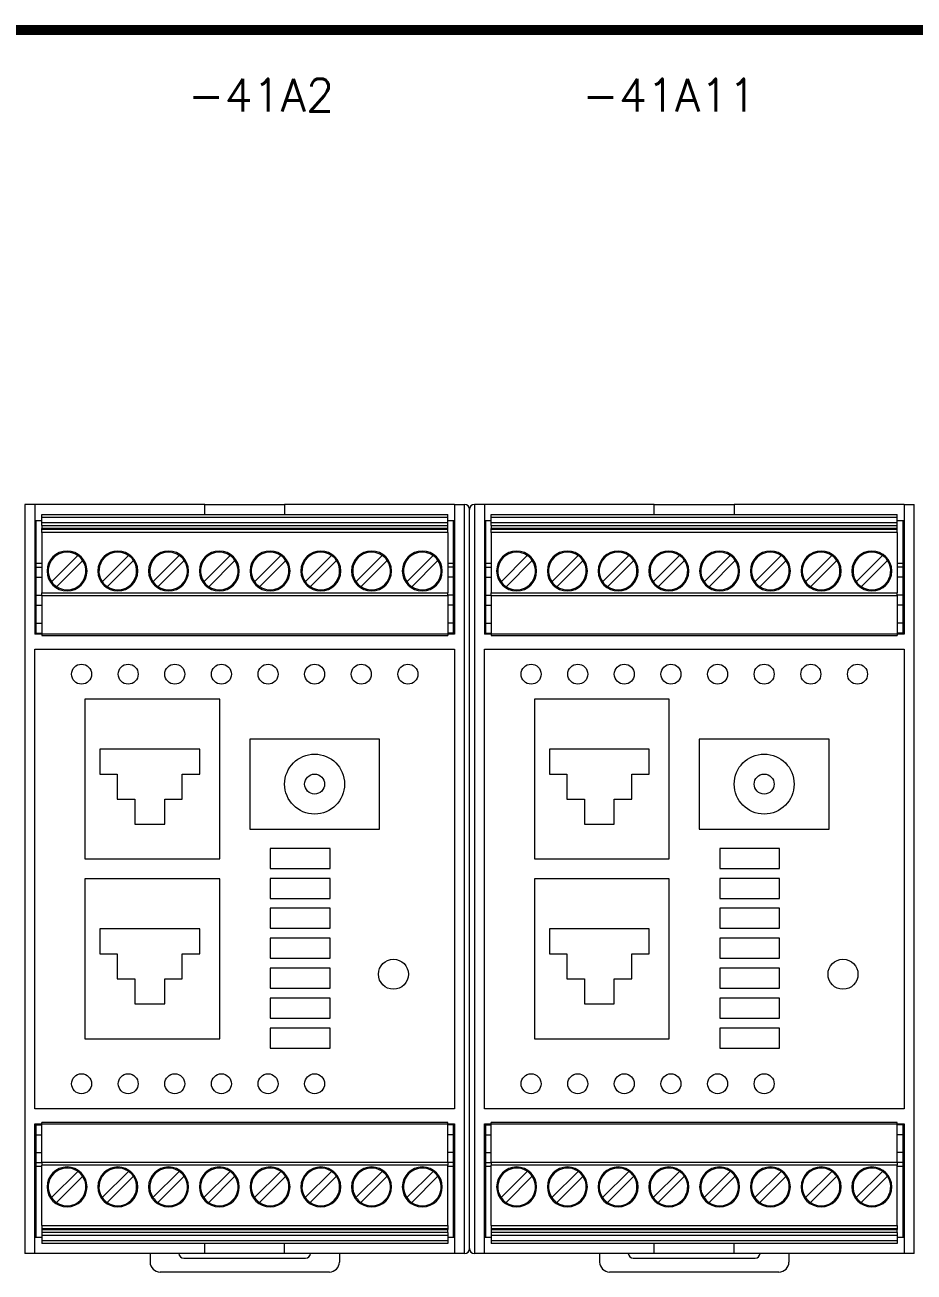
# Model space of a CAD drawing. Extents: x -2993 to 3661, y -4147 to -1441.
# Drawn here: x -2172.1 to -2083.1, y -2703.5 to -2578.7 of the extents above; entities that cross this region are included whole.
import ezdxf
from ezdxf.enums import TextEntityAlignment as Align

# ---------------------------------------------------------------- set-up
doc = ezdxf.new("R2010")
doc.units = 0
doc.header["$LTSCALE"] = 0.1
doc.header["$MEASUREMENT"] = 0
doc.layers.get('0').update_dxf_attribs({"linetype": 'CONTINUOUS'})
doc.layers.add('DIM', color=5, linetype='CONTINUOUS')
doc.styles.get("Standard").update_dxf_attribs({"font": 'simplex.shx'})

msp = doc.modelspace()

# ---------------------------------------------------------------- linework, layer by layer
at = {"color": 7, "linetype": 'Continuous', "lineweight": 13}
for p, q in [((-2171.14, -2626.67), (-2172.14, -2626.67)), ((-2172.14, -2626.67), (-2172.14, -2701.67)), ((-2171.14, -2626.67), (-2171.14, -2639.67)), ((-2154.14, -2626.67), (-2171.14, -2626.67)), ((-2154.14, -2627.67), (-2154.14, -2626.67)), ((-2154.14, -2626.67), (-2146.14, -2626.67)), ((-2129.14, -2626.67), (-2146.14, -2626.67)), ((-2146.14, -2626.67), (-2146.14, -2627.67)), ((-2129.14, -2626.67), (-2129.14, -2639.67)), ((-2129.14, -2626.67), (-2128.14, -2626.67)), ((-2128.14, -2701.67), (-2128.14, -2626.67)), ((-2126.14, -2626.67), (-2127.14, -2626.67)), ((-2127.14, -2626.67), (-2127.14, -2701.67)), ((-2126.14, -2626.67), (-2126.14, -2639.67)), ((-2109.14, -2626.67), (-2126.14, -2626.67)), ((-2109.14, -2627.67), (-2109.14, -2626.67)), ((-2109.14, -2626.67), (-2101.14, -2626.67)), ((-2084.14, -2626.67), (-2101.14, -2626.67)), ((-2101.14, -2626.67), (-2101.14, -2627.67)), ((-2084.14, -2626.67), (-2084.14, -2639.67)), ((-2084.14, -2626.67), (-2083.14, -2626.67)), ((-2083.14, -2701.67), (-2083.14, -2626.67)), ((-2170.46, -2627.67), (-2129.82, -2627.67)), ((-2170.46, -2627.97), (-2170.46, -2627.67)), ((-2129.82, -2627.97), (-2170.46, -2627.97)), ((-2170.46, -2628.47), (-2170.46, -2627.97)), ((-2129.82, -2627.97), (-2129.82, -2627.67)), ((-2129.82, -2628.47), (-2129.82, -2627.97)), ((-2127.64, -2632.32), (-2127.64, -2627.17)), ((-2127.64, -2701.17), (-2127.64, -2627.17)), ((-2127.64, -2701.17), (-2127.64, -2627.17)), ((-2127.64, -2701.17), (-2127.64, -2627.17)), ((-2125.46, -2627.67), (-2084.82, -2627.67)), ((-2125.46, -2627.97), (-2125.46, -2627.67)), ((-2084.82, -2627.97), (-2125.46, -2627.97)), ((-2125.46, -2628.47), (-2125.46, -2627.97)), ((-2084.82, -2627.97), (-2084.82, -2627.67)), ((-2084.82, -2628.47), (-2084.82, -2627.97)), ((-2171.14, -2628.27), (-2170.46, -2628.27)), ((-2171.04, -2628.27), (-2171.04, -2639.37)), ((-2170.46, -2628.47), (-2129.82, -2628.47)), ((-2170.46, -2628.77), (-2170.46, -2628.47)), ((-2170.46, -2628.77), (-2129.82, -2628.77)), ((-2170.46, -2628.77), (-2170.46, -2629.08)), ((-2129.82, -2629.08), (-2170.46, -2629.08)), ((-2170.46, -2629.19), (-2170.46, -2629.08)), ((-2129.82, -2629.19), (-2170.46, -2629.19)), ((-2170.46, -2629.49), (-2170.46, -2629.19)), ((-2129.82, -2628.27), (-2129.14, -2628.27)), ((-2129.82, -2628.77), (-2129.82, -2628.47)), ((-2129.82, -2629.08), (-2129.82, -2628.77)), ((-2129.82, -2629.19), (-2129.82, -2629.08)), ((-2129.82, -2629.49), (-2129.82, -2629.19)), ((-2129.24, -2639.37), (-2129.24, -2628.27)), ((-2126.14, -2628.27), (-2125.46, -2628.27)), ((-2126.04, -2628.27), (-2126.04, -2639.37)), ((-2125.46, -2628.47), (-2084.82, -2628.47)), ((-2125.46, -2628.77), (-2125.46, -2628.47)), ((-2125.46, -2628.77), (-2084.82, -2628.77)), ((-2125.46, -2628.77), (-2125.46, -2629.08)), ((-2084.82, -2629.08), (-2125.46, -2629.08)), ((-2125.46, -2629.19), (-2125.46, -2629.08)), ((-2084.82, -2629.19), (-2125.46, -2629.19)), ((-2125.46, -2629.49), (-2125.46, -2629.19)), ((-2084.82, -2628.27), (-2084.14, -2628.27)), ((-2084.82, -2628.77), (-2084.82, -2628.47)), ((-2084.82, -2629.08), (-2084.82, -2628.77)), ((-2084.82, -2629.19), (-2084.82, -2629.08)), ((-2084.82, -2629.49), (-2084.82, -2629.19)), ((-2084.24, -2639.37), (-2084.24, -2628.27)), ((-2129.82, -2629.49), (-2170.46, -2629.49)), ((-2170.46, -2629.49), (-2170.46, -2635.51)), ((-2129.82, -2629.49), (-2129.82, -2635.51)), ((-2084.82, -2629.49), (-2125.46, -2629.49)), ((-2125.46, -2629.49), (-2125.46, -2635.51)), ((-2084.82, -2629.49), (-2084.82, -2635.51)), ((-2169.48, -2634.41), (-2166.85, -2631.78)), ((-2164.4, -2634.41), (-2161.77, -2631.78)), ((-2159.32, -2634.41), (-2156.69, -2631.78)), ((-2154.24, -2634.41), (-2151.61, -2631.78)), ((-2149.16, -2634.41), (-2146.53, -2631.78)), ((-2144.08, -2634.41), (-2141.45, -2631.78)), ((-2139, -2634.41), (-2136.37, -2631.78)), ((-2133.92, -2634.41), (-2131.29, -2631.78)), ((-2124.48, -2634.41), (-2121.85, -2631.78)), ((-2119.4, -2634.41), (-2116.77, -2631.78)), ((-2114.32, -2634.41), (-2111.69, -2631.78)), ((-2109.24, -2634.41), (-2106.61, -2631.78)), ((-2104.16, -2634.41), (-2101.53, -2631.78)), ((-2099.08, -2634.41), (-2096.45, -2631.78)), ((-2094, -2634.41), (-2091.37, -2631.78)), ((-2088.92, -2634.41), (-2086.29, -2631.78)), ((-2171.04, -2632.57), (-2170.46, -2632.57)), ((-2171.04, -2632.97), (-2170.46, -2632.97)), ((-2166.35, -2632.28), (-2168.98, -2634.91)), ((-2161.27, -2632.28), (-2163.9, -2634.91)), ((-2156.19, -2632.28), (-2158.82, -2634.91)), ((-2151.11, -2632.28), (-2153.74, -2634.91)), ((-2146.03, -2632.28), (-2148.66, -2634.91)), ((-2140.95, -2632.28), (-2143.58, -2634.91)), ((-2135.87, -2632.28), (-2138.5, -2634.91)), ((-2130.79, -2632.28), (-2133.42, -2634.91)), ((-2129.82, -2632.57), (-2129.24, -2632.57)), ((-2129.24, -2632.97), (-2129.82, -2632.97)), ((-2126.04, -2632.57), (-2125.46, -2632.57)), ((-2126.04, -2632.97), (-2125.46, -2632.97)), ((-2121.35, -2632.28), (-2123.98, -2634.91)), ((-2116.27, -2632.28), (-2118.9, -2634.91)), ((-2111.19, -2632.28), (-2113.82, -2634.91)), ((-2106.11, -2632.28), (-2108.74, -2634.91)), ((-2101.03, -2632.28), (-2103.66, -2634.91)), ((-2095.95, -2632.28), (-2098.58, -2634.91)), ((-2090.87, -2632.28), (-2093.5, -2634.91)), ((-2085.79, -2632.28), (-2088.42, -2634.91)), ((-2084.82, -2632.57), (-2084.24, -2632.57)), ((-2084.24, -2632.97), (-2084.82, -2632.97)), ((-2171.04, -2633.97), (-2170.46, -2633.97)), ((-2129.24, -2633.97), (-2129.82, -2633.97)), ((-2126.04, -2633.97), (-2125.46, -2633.97)), ((-2084.24, -2633.97), (-2084.82, -2633.97)), ((-2170.46, -2635.51), (-2129.82, -2635.51)), ((-2170.46, -2635.81), (-2170.46, -2635.51)), ((-2129.82, -2635.81), (-2129.82, -2635.51)), ((-2125.46, -2635.51), (-2084.82, -2635.51)), ((-2125.46, -2635.81), (-2125.46, -2635.51)), ((-2084.82, -2635.81), (-2084.82, -2635.51)), ((-2171.04, -2635.77), (-2170.46, -2635.77)), ((-2171.04, -2636.77), (-2170.46, -2636.77)), ((-2129.82, -2635.81), (-2170.46, -2635.81)), ((-2170.46, -2635.81), (-2170.46, -2639.79)), ((-2129.24, -2635.77), (-2129.82, -2635.77)), ((-2129.82, -2635.81), (-2129.82, -2639.79)), ((-2129.24, -2636.77), (-2129.82, -2636.77)), ((-2126.04, -2635.77), (-2125.46, -2635.77)), ((-2126.04, -2636.77), (-2125.46, -2636.77)), ((-2084.82, -2635.81), (-2125.46, -2635.81)), ((-2125.46, -2635.81), (-2125.46, -2639.79)), ((-2084.24, -2635.77), (-2084.82, -2635.77)), ((-2084.82, -2635.81), (-2084.82, -2639.79)), ((-2084.24, -2636.77), (-2084.82, -2636.77)), ((-2171.04, -2638.57), (-2170.46, -2638.57)), ((-2129.24, -2638.57), (-2129.82, -2638.57)), ((-2126.04, -2638.57), (-2125.46, -2638.57)), ((-2084.24, -2638.57), (-2084.82, -2638.57)), ((-2171.14, -2639.37), (-2171.04, -2639.37)), ((-2129.14, -2639.67), (-2171.14, -2639.67)), ((-2171.04, -2639.37), (-2171.04, -2639.67)), ((-2171.04, -2639.57), (-2170.46, -2639.57)), ((-2170.46, -2639.79), (-2129.82, -2639.79)), ((-2129.24, -2639.57), (-2129.82, -2639.57)), ((-2129.24, -2639.37), (-2129.14, -2639.37)), ((-2129.24, -2639.67), (-2129.24, -2639.37)), ((-2126.14, -2639.37), (-2126.04, -2639.37)), ((-2084.14, -2639.67), (-2126.14, -2639.67)), ((-2126.04, -2639.37), (-2126.04, -2639.67)), ((-2126.04, -2639.57), (-2125.46, -2639.57)), ((-2125.46, -2639.79), (-2084.82, -2639.79)), ((-2084.24, -2639.57), (-2084.82, -2639.57)), ((-2084.24, -2639.37), (-2084.14, -2639.37)), ((-2084.24, -2639.67), (-2084.24, -2639.37)), ((-2171.14, -2641.17), (-2129.14, -2641.17)), ((-2171.14, -2687.17), (-2171.14, -2641.17)), ((-2129.14, -2641.17), (-2129.14, -2687.17)), ((-2126.14, -2641.17), (-2084.14, -2641.17)), ((-2126.14, -2687.17), (-2126.14, -2641.17)), ((-2084.14, -2641.17), (-2084.14, -2687.17)), ((-2166.14, -2646.17), (-2166.14, -2662.17)), ((-2166.14, -2646.17), (-2166.14, -2662.17)), ((-2152.64, -2646.17), (-2166.14, -2646.17)), ((-2152.64, -2646.17), (-2166.14, -2646.17)), ((-2152.64, -2662.17), (-2152.64, -2646.17)), ((-2152.64, -2662.17), (-2152.64, -2646.17)), ((-2121.14, -2646.17), (-2121.14, -2662.17)), ((-2121.14, -2646.17), (-2121.14, -2662.17)), ((-2107.64, -2646.17), (-2121.14, -2646.17)), ((-2107.64, -2646.17), (-2121.14, -2646.17)), ((-2107.64, -2662.17), (-2107.64, -2646.17)), ((-2107.64, -2662.17), (-2107.64, -2646.17)), ((-2136.64, -2650.17), (-2149.64, -2650.17)), ((-2149.64, -2650.17), (-2149.64, -2659.17)), ((-2136.64, -2659.17), (-2136.64, -2650.17)), ((-2091.64, -2650.17), (-2104.64, -2650.17)), ((-2104.64, -2650.17), (-2104.64, -2659.17)), ((-2091.64, -2659.17), (-2091.64, -2650.17)), ((-2164.64, -2651.17), (-2164.64, -2653.67)), ((-2154.64, -2651.17), (-2164.64, -2651.17)), ((-2154.64, -2653.67), (-2154.64, -2651.17)), ((-2119.64, -2651.17), (-2119.64, -2653.67)), ((-2109.64, -2651.17), (-2119.64, -2651.17)), ((-2109.64, -2653.67), (-2109.64, -2651.17)), ((-2164.64, -2653.67), (-2162.89, -2653.67)), ((-2162.89, -2653.67), (-2162.89, -2656.17)), ((-2156.39, -2656.17), (-2156.39, -2653.67)), ((-2156.39, -2653.67), (-2154.64, -2653.67)), ((-2119.64, -2653.67), (-2117.89, -2653.67)), ((-2117.89, -2653.67), (-2117.89, -2656.17)), ((-2111.39, -2656.17), (-2111.39, -2653.67)), ((-2111.39, -2653.67), (-2109.64, -2653.67)), ((-2162.89, -2656.17), (-2161.14, -2656.17)), ((-2161.14, -2656.17), (-2161.14, -2658.67)), ((-2158.14, -2658.67), (-2158.14, -2656.17)), ((-2158.14, -2656.17), (-2156.39, -2656.17)), ((-2117.89, -2656.17), (-2116.14, -2656.17)), ((-2116.14, -2656.17), (-2116.14, -2658.67)), ((-2113.14, -2658.67), (-2113.14, -2656.17)), ((-2113.14, -2656.17), (-2111.39, -2656.17)), ((-2161.14, -2658.67), (-2158.14, -2658.67)), ((-2149.64, -2659.17), (-2136.64, -2659.17)), ((-2116.14, -2658.67), (-2113.14, -2658.67)), ((-2104.64, -2659.17), (-2091.64, -2659.17)), ((-2141.59, -2661.11), (-2147.59, -2661.11)), ((-2147.59, -2661.11), (-2147.59, -2663.11)), ((-2141.59, -2663.11), (-2141.59, -2661.11)), ((-2096.59, -2661.11), (-2102.59, -2661.11)), ((-2102.59, -2661.11), (-2102.59, -2663.11)), ((-2096.59, -2663.11), (-2096.59, -2661.11)), ((-2166.14, -2662.17), (-2152.64, -2662.17)), ((-2166.14, -2662.17), (-2152.64, -2662.17)), ((-2121.14, -2662.17), (-2107.64, -2662.17)), ((-2121.14, -2662.17), (-2107.64, -2662.17)), ((-2152.64, -2664.17), (-2166.14, -2664.17)), ((-2152.64, -2664.17), (-2166.14, -2664.17)), ((-2166.14, -2664.17), (-2166.14, -2680.17)), ((-2166.14, -2664.17), (-2166.14, -2680.17)), ((-2152.64, -2680.17), (-2152.64, -2664.17)), ((-2152.64, -2680.17), (-2152.64, -2664.17)), ((-2147.59, -2663.11), (-2141.59, -2663.11)), ((-2141.59, -2664.11), (-2147.59, -2664.11)), ((-2147.59, -2664.11), (-2147.59, -2666.11)), ((-2141.59, -2666.11), (-2141.59, -2664.11)), ((-2107.64, -2664.17), (-2121.14, -2664.17)), ((-2107.64, -2664.17), (-2121.14, -2664.17)), ((-2121.14, -2664.17), (-2121.14, -2680.17)), ((-2121.14, -2664.17), (-2121.14, -2680.17)), ((-2107.64, -2680.17), (-2107.64, -2664.17)), ((-2107.64, -2680.17), (-2107.64, -2664.17)), ((-2102.59, -2663.11), (-2096.59, -2663.11)), ((-2096.59, -2664.11), (-2102.59, -2664.11)), ((-2102.59, -2664.11), (-2102.59, -2666.11)), ((-2096.59, -2666.11), (-2096.59, -2664.11)), ((-2147.59, -2666.11), (-2141.59, -2666.11)), ((-2102.59, -2666.11), (-2096.59, -2666.11)), ((-2141.59, -2667.11), (-2147.59, -2667.11)), ((-2147.59, -2667.11), (-2147.59, -2669.11)), ((-2141.59, -2669.11), (-2141.59, -2667.11)), ((-2096.59, -2667.11), (-2102.59, -2667.11)), ((-2102.59, -2667.11), (-2102.59, -2669.11)), ((-2096.59, -2669.11), (-2096.59, -2667.11)), ((-2154.64, -2669.17), (-2164.64, -2669.17)), ((-2164.64, -2669.17), (-2164.64, -2671.67)), ((-2154.64, -2671.67), (-2154.64, -2669.17)), ((-2147.59, -2669.11), (-2141.59, -2669.11)), ((-2109.64, -2669.17), (-2119.64, -2669.17)), ((-2119.64, -2669.17), (-2119.64, -2671.67)), ((-2109.64, -2671.67), (-2109.64, -2669.17)), ((-2102.59, -2669.11), (-2096.59, -2669.11)), ((-2141.59, -2670.11), (-2147.59, -2670.11)), ((-2147.59, -2670.11), (-2147.59, -2672.11)), ((-2141.59, -2672.11), (-2141.59, -2670.11)), ((-2096.59, -2670.11), (-2102.59, -2670.11)), ((-2102.59, -2670.11), (-2102.59, -2672.11)), ((-2096.59, -2672.11), (-2096.59, -2670.11)), ((-2164.64, -2671.67), (-2162.89, -2671.67)), ((-2162.89, -2671.67), (-2162.89, -2674.17)), ((-2156.39, -2674.17), (-2156.39, -2671.67)), ((-2156.39, -2671.67), (-2154.64, -2671.67)), ((-2119.64, -2671.67), (-2117.89, -2671.67)), ((-2117.89, -2671.67), (-2117.89, -2674.17)), ((-2111.39, -2674.17), (-2111.39, -2671.67)), ((-2111.39, -2671.67), (-2109.64, -2671.67)), ((-2147.59, -2672.11), (-2141.59, -2672.11)), ((-2102.59, -2672.11), (-2096.59, -2672.11)), ((-2162.89, -2674.17), (-2161.14, -2674.17)), ((-2161.14, -2674.17), (-2161.14, -2676.67)), ((-2158.14, -2676.67), (-2158.14, -2674.17)), ((-2158.14, -2674.17), (-2156.39, -2674.17)), ((-2141.59, -2673.11), (-2147.59, -2673.11)), ((-2147.59, -2673.11), (-2147.59, -2675.11)), ((-2141.59, -2675.11), (-2141.59, -2673.11)), ((-2117.89, -2674.17), (-2116.14, -2674.17)), ((-2116.14, -2674.17), (-2116.14, -2676.67)), ((-2113.14, -2676.67), (-2113.14, -2674.17)), ((-2113.14, -2674.17), (-2111.39, -2674.17)), ((-2096.59, -2673.11), (-2102.59, -2673.11)), ((-2102.59, -2673.11), (-2102.59, -2675.11)), ((-2096.59, -2675.11), (-2096.59, -2673.11)), ((-2147.59, -2675.11), (-2141.59, -2675.11)), ((-2127.64, -2701.17), (-2127.64, -2674.67)), ((-2127.64, -2701.17), (-2127.64, -2674.67)), ((-2102.59, -2675.11), (-2096.59, -2675.11)), ((-2161.14, -2676.67), (-2158.14, -2676.67)), ((-2141.59, -2676.11), (-2147.59, -2676.11)), ((-2147.59, -2676.11), (-2147.59, -2678.11)), ((-2141.59, -2678.11), (-2141.59, -2676.11)), ((-2116.14, -2676.67), (-2113.14, -2676.67)), ((-2096.59, -2676.11), (-2102.59, -2676.11)), ((-2102.59, -2676.11), (-2102.59, -2678.11)), ((-2096.59, -2678.11), (-2096.59, -2676.11)), ((-2147.59, -2678.11), (-2141.59, -2678.11)), ((-2141.59, -2679.11), (-2147.59, -2679.11)), ((-2147.59, -2679.11), (-2147.59, -2681.11)), ((-2141.59, -2681.11), (-2141.59, -2679.11)), ((-2102.59, -2678.11), (-2096.59, -2678.11)), ((-2096.59, -2679.11), (-2102.59, -2679.11)), ((-2102.59, -2679.11), (-2102.59, -2681.11)), ((-2096.59, -2681.11), (-2096.59, -2679.11)), ((-2166.14, -2680.17), (-2152.64, -2680.17)), ((-2166.14, -2680.17), (-2152.64, -2680.17)), ((-2121.14, -2680.17), (-2107.64, -2680.17)), ((-2121.14, -2680.17), (-2107.64, -2680.17)), ((-2147.59, -2681.11), (-2141.59, -2681.11)), ((-2102.59, -2681.11), (-2096.59, -2681.11)), ((-2129.14, -2687.17), (-2171.14, -2687.17)), ((-2084.14, -2687.17), (-2126.14, -2687.17)), ((-2171.14, -2688.67), (-2129.14, -2688.67)), ((-2171.14, -2701.67), (-2171.14, -2688.67)), ((-2171.04, -2688.97), (-2171.14, -2688.97)), ((-2171.04, -2688.67), (-2171.04, -2688.97)), ((-2171.04, -2688.77), (-2170.46, -2688.77)), ((-2171.04, -2688.97), (-2171.04, -2700.07)), ((-2129.82, -2688.55), (-2170.46, -2688.55)), ((-2170.46, -2692.53), (-2170.46, -2688.55)), ((-2129.82, -2692.53), (-2129.82, -2688.55)), ((-2129.24, -2688.77), (-2129.82, -2688.77)), ((-2129.24, -2688.97), (-2129.24, -2688.67)), ((-2129.14, -2688.97), (-2129.24, -2688.97)), ((-2129.24, -2700.07), (-2129.24, -2688.97)), ((-2129.14, -2688.67), (-2129.14, -2701.67)), ((-2126.14, -2688.67), (-2084.14, -2688.67)), ((-2126.14, -2701.67), (-2126.14, -2688.67)), ((-2126.04, -2688.97), (-2126.14, -2688.97)), ((-2126.04, -2688.67), (-2126.04, -2688.97)), ((-2126.04, -2688.77), (-2125.46, -2688.77)), ((-2126.04, -2688.97), (-2126.04, -2700.07)), ((-2084.82, -2688.55), (-2125.46, -2688.55)), ((-2125.46, -2692.53), (-2125.46, -2688.55)), ((-2084.82, -2692.53), (-2084.82, -2688.55)), ((-2084.24, -2688.77), (-2084.82, -2688.77)), ((-2084.24, -2688.97), (-2084.24, -2688.67)), ((-2084.14, -2688.97), (-2084.24, -2688.97)), ((-2084.24, -2700.07), (-2084.24, -2688.97)), ((-2084.14, -2688.67), (-2084.14, -2701.67)), ((-2171.04, -2689.77), (-2170.46, -2689.77)), ((-2129.24, -2689.77), (-2129.82, -2689.77)), ((-2126.04, -2689.77), (-2125.46, -2689.77)), ((-2084.24, -2689.77), (-2084.82, -2689.77)), ((-2171.04, -2691.57), (-2170.46, -2691.57)), ((-2129.24, -2691.57), (-2129.82, -2691.57)), ((-2126.04, -2691.57), (-2125.46, -2691.57)), ((-2084.24, -2691.57), (-2084.82, -2691.57)), ((-2171.04, -2692.57), (-2170.46, -2692.57)), ((-2170.46, -2692.97), (-2171.04, -2692.97)), ((-2170.46, -2692.53), (-2129.82, -2692.53)), ((-2170.46, -2692.53), (-2170.46, -2692.83)), ((-2129.82, -2692.83), (-2170.46, -2692.83)), ((-2170.46, -2698.85), (-2170.46, -2692.83)), ((-2129.82, -2692.53), (-2129.82, -2692.83)), ((-2129.24, -2692.57), (-2129.82, -2692.57)), ((-2129.82, -2698.85), (-2129.82, -2692.83)), ((-2129.24, -2692.97), (-2129.82, -2692.97)), ((-2126.04, -2692.57), (-2125.46, -2692.57)), ((-2125.46, -2692.97), (-2126.04, -2692.97)), ((-2125.46, -2692.53), (-2084.82, -2692.53)), ((-2125.46, -2692.53), (-2125.46, -2692.83)), ((-2084.82, -2692.83), (-2125.46, -2692.83)), ((-2125.46, -2698.85), (-2125.46, -2692.83)), ((-2084.82, -2692.53), (-2084.82, -2692.83)), ((-2084.24, -2692.57), (-2084.82, -2692.57)), ((-2084.82, -2698.85), (-2084.82, -2692.83)), ((-2084.24, -2692.97), (-2084.82, -2692.97)), ((-2169.48, -2696.07), (-2166.85, -2693.44)), ((-2166.35, -2693.94), (-2168.98, -2696.57)), ((-2164.4, -2696.07), (-2161.77, -2693.44)), ((-2161.27, -2693.94), (-2163.9, -2696.57)), ((-2159.32, -2696.07), (-2156.69, -2693.44)), ((-2156.19, -2693.94), (-2158.82, -2696.57)), ((-2154.24, -2696.07), (-2151.61, -2693.44)), ((-2151.11, -2693.94), (-2153.74, -2696.57)), ((-2149.16, -2696.07), (-2146.53, -2693.44)), ((-2146.03, -2693.94), (-2148.66, -2696.57)), ((-2144.08, -2696.07), (-2141.45, -2693.44)), ((-2140.95, -2693.94), (-2143.58, -2696.57)), ((-2139, -2696.07), (-2136.37, -2693.44)), ((-2135.87, -2693.94), (-2138.5, -2696.57)), ((-2133.92, -2696.07), (-2131.29, -2693.44)), ((-2130.79, -2693.94), (-2133.42, -2696.57)), ((-2124.48, -2696.07), (-2121.85, -2693.44)), ((-2121.35, -2693.94), (-2123.98, -2696.57)), ((-2119.4, -2696.07), (-2116.77, -2693.44)), ((-2116.27, -2693.94), (-2118.9, -2696.57)), ((-2114.32, -2696.07), (-2111.69, -2693.44)), ((-2111.19, -2693.94), (-2113.82, -2696.57)), ((-2109.24, -2696.07), (-2106.61, -2693.44)), ((-2106.11, -2693.94), (-2108.74, -2696.57)), ((-2104.16, -2696.07), (-2101.53, -2693.44)), ((-2101.03, -2693.94), (-2103.66, -2696.57)), ((-2099.08, -2696.07), (-2096.45, -2693.44)), ((-2095.95, -2693.94), (-2098.58, -2696.57)), ((-2094, -2696.07), (-2091.37, -2693.44)), ((-2090.87, -2693.94), (-2093.5, -2696.57)), ((-2088.92, -2696.07), (-2086.29, -2693.44)), ((-2085.79, -2693.94), (-2088.42, -2696.57)), ((-2170.46, -2698.85), (-2129.82, -2698.85)), ((-2170.46, -2698.85), (-2170.46, -2699.15)), ((-2170.46, -2699.15), (-2129.82, -2699.15)), ((-2170.46, -2699.15), (-2170.46, -2699.27)), ((-2129.82, -2698.85), (-2129.82, -2699.15)), ((-2129.82, -2699.15), (-2129.82, -2699.27)), ((-2125.46, -2698.85), (-2084.82, -2698.85)), ((-2125.46, -2698.85), (-2125.46, -2699.15)), ((-2125.46, -2699.15), (-2084.82, -2699.15)), ((-2125.46, -2699.15), (-2125.46, -2699.27)), ((-2084.82, -2698.85), (-2084.82, -2699.15)), ((-2084.82, -2699.15), (-2084.82, -2699.27)), ((-2170.46, -2700.07), (-2171.14, -2700.07)), ((-2170.46, -2699.27), (-2129.82, -2699.27)), ((-2170.46, -2699.27), (-2170.46, -2699.58)), ((-2129.82, -2699.58), (-2170.46, -2699.58)), ((-2170.46, -2699.58), (-2170.46, -2699.88)), ((-2129.82, -2699.88), (-2170.46, -2699.88)), ((-2170.46, -2699.88), (-2170.46, -2700.37)), ((-2170.46, -2700.37), (-2129.82, -2700.37)), ((-2170.46, -2700.37), (-2170.46, -2700.67)), ((-2129.82, -2699.58), (-2129.82, -2699.27)), ((-2129.82, -2699.58), (-2129.82, -2699.88)), ((-2129.82, -2699.88), (-2129.82, -2700.37)), ((-2129.14, -2700.07), (-2129.82, -2700.07)), ((-2129.82, -2700.37), (-2129.82, -2700.67)), ((-2125.46, -2700.07), (-2126.14, -2700.07)), ((-2125.46, -2699.27), (-2084.82, -2699.27)), ((-2125.46, -2699.27), (-2125.46, -2699.58)), ((-2084.82, -2699.58), (-2125.46, -2699.58)), ((-2125.46, -2699.58), (-2125.46, -2699.88)), ((-2084.82, -2699.88), (-2125.46, -2699.88)), ((-2125.46, -2699.88), (-2125.46, -2700.37)), ((-2125.46, -2700.37), (-2084.82, -2700.37)), ((-2125.46, -2700.37), (-2125.46, -2700.67)), ((-2084.82, -2699.58), (-2084.82, -2699.27)), ((-2084.82, -2699.58), (-2084.82, -2699.88)), ((-2084.82, -2699.88), (-2084.82, -2700.37)), ((-2084.14, -2700.07), (-2084.82, -2700.07)), ((-2084.82, -2700.37), (-2084.82, -2700.67)), ((-2171.14, -2701.67), (-2172.14, -2701.67)), ((-2154.14, -2701.67), (-2171.14, -2701.67)), ((-2129.82, -2700.67), (-2170.46, -2700.67)), ((-2159.61, -2701.67), (-2159.61, -2702.52)), ((-2154.14, -2701.67), (-2154.14, -2700.67)), ((-2146.14, -2701.67), (-2154.14, -2701.67)), ((-2146.14, -2701.67), (-2146.14, -2700.67)), ((-2129.14, -2701.67), (-2146.14, -2701.67)), ((-2140.66, -2701.67), (-2140.66, -2702.52)), ((-2128.14, -2701.67), (-2129.14, -2701.67)), ((-2126.14, -2701.67), (-2127.14, -2701.67)), ((-2109.14, -2701.67), (-2126.14, -2701.67)), ((-2084.82, -2700.67), (-2125.46, -2700.67)), ((-2114.61, -2701.67), (-2114.61, -2702.52)), ((-2109.14, -2701.67), (-2109.14, -2700.67)), ((-2101.14, -2701.67), (-2109.14, -2701.67)), ((-2101.14, -2701.67), (-2101.14, -2700.67)), ((-2084.14, -2701.67), (-2101.14, -2701.67)), ((-2095.66, -2701.67), (-2095.66, -2702.52)), ((-2083.14, -2701.67), (-2084.14, -2701.67)), ((-2156.24, -2702.12), (-2144.04, -2702.12)), ((-2111.24, -2702.12), (-2099.04, -2702.12)), ((-2141.66, -2703.52), (-2158.61, -2703.52)), ((-2096.66, -2703.52), (-2113.61, -2703.52))]:
    msp.add_line(p, q, dxfattribs=at)
for centre, radius in [((-2166.47, -2643.67), 1), ((-2161.8, -2643.67), 1), ((-2157.14, -2643.67), 1), ((-2152.47, -2643.67), 1), ((-2147.8, -2643.67), 1), ((-2143.14, -2643.67), 1), ((-2138.47, -2643.67), 1), ((-2133.8, -2643.67), 1), ((-2121.47, -2643.67), 1), ((-2116.8, -2643.67), 1), ((-2112.14, -2643.67), 1), ((-2107.47, -2643.67), 1), ((-2102.8, -2643.67), 1), ((-2098.14, -2643.67), 1), ((-2093.47, -2643.67), 1), ((-2088.8, -2643.67), 1), ((-2143.14, -2654.67), 3), ((-2098.14, -2654.67), 3), ((-2143.14, -2654.67), 1), ((-2098.14, -2654.67), 1), ((-2135.25, -2673.71), 1.5), ((-2090.25, -2673.71), 1.5), ((-2166.47, -2684.67), 1), ((-2161.8, -2684.67), 1), ((-2157.14, -2684.67), 1), ((-2152.47, -2684.67), 1), ((-2147.8, -2684.67), 1), ((-2143.14, -2684.67), 1), ((-2121.47, -2684.67), 1), ((-2116.8, -2684.67), 1), ((-2112.14, -2684.67), 1), ((-2107.47, -2684.67), 1), ((-2102.8, -2684.67), 1), ((-2098.14, -2684.67), 1)]:
    msp.add_circle(centre, radius, dxfattribs=at)
for centre, radius, start, end in [((-2128.14, -2627.17), 0.5, 0, 89.9998), ((-2127.14, -2627.17), 0.5, 90.0002, 179.9998), ((-2167.92, -2633.34), 2, 90, 270), ((-2167.92, -2633.34), 1.89, 55.6634, 135), ((-2167.92, -2633.34), 2, 270, 90), ((-2167.92, -2633.34), 1.89, 34.3365, 55.6635), ((-2162.84, -2633.34), 2, 90, 270), ((-2162.84, -2633.34), 1.89, 55.6634, 135), ((-2162.84, -2633.34), 2, 270, 90), ((-2162.84, -2633.34), 1.89, 34.3365, 55.6635), ((-2157.76, -2633.34), 2, 90, 270), ((-2157.76, -2633.34), 1.89, 55.6634, 135), ((-2157.76, -2633.34), 2, 270, 90), ((-2157.76, -2633.34), 1.89, 34.3365, 55.6635), ((-2152.68, -2633.34), 2, 90, 270), ((-2152.68, -2633.34), 1.89, 55.6634, 135), ((-2152.68, -2633.34), 2, 270, 90), ((-2152.68, -2633.34), 1.89, 34.3365, 55.6635), ((-2147.6, -2633.34), 2, 90, 270), ((-2147.6, -2633.34), 1.89, 55.6634, 135), ((-2147.6, -2633.34), 2, 270, 90), ((-2147.6, -2633.34), 1.89, 34.3365, 55.6635), ((-2142.52, -2633.34), 2, 90, 270), ((-2142.52, -2633.34), 1.89, 55.6634, 135), ((-2142.52, -2633.34), 2, 270, 90), ((-2142.52, -2633.34), 1.89, 34.3365, 55.6635), ((-2137.44, -2633.34), 2, 90, 270), ((-2137.44, -2633.34), 1.89, 55.6634, 135), ((-2137.44, -2633.34), 2, 270, 90), ((-2137.44, -2633.34), 1.89, 34.3365, 55.6635), ((-2132.36, -2633.34), 2, 90, 270), ((-2132.36, -2633.34), 1.89, 55.6634, 135), ((-2132.36, -2633.34), 2, 270, 90), ((-2132.36, -2633.34), 1.89, 34.3365, 55.6635), ((-2122.92, -2633.34), 2, 90, 270), ((-2122.92, -2633.34), 1.89, 55.6634, 135), ((-2122.92, -2633.34), 2, 270, 90), ((-2122.92, -2633.34), 1.89, 34.3365, 55.6635), ((-2117.84, -2633.34), 2, 90, 270), ((-2117.84, -2633.34), 1.89, 55.6634, 135), ((-2117.84, -2633.34), 2, 270, 90), ((-2117.84, -2633.34), 1.89, 34.3365, 55.6635), ((-2112.76, -2633.34), 2, 90, 270), ((-2112.76, -2633.34), 1.89, 55.6634, 135), ((-2112.76, -2633.34), 2, 270, 90), ((-2112.76, -2633.34), 1.89, 34.3365, 55.6635), ((-2107.68, -2633.34), 2, 90, 270), ((-2107.68, -2633.34), 1.89, 55.6634, 135), ((-2107.68, -2633.34), 2, 270, 90), ((-2107.68, -2633.34), 1.89, 34.3365, 55.6635), ((-2102.6, -2633.34), 2, 90, 270), ((-2102.6, -2633.34), 1.89, 55.6634, 135), ((-2102.6, -2633.34), 2, 270, 90), ((-2102.6, -2633.34), 1.89, 34.3365, 55.6635), ((-2097.52, -2633.34), 2, 90, 270), ((-2097.52, -2633.34), 1.89, 55.6634, 135), ((-2097.52, -2633.34), 2, 270, 90), ((-2097.52, -2633.34), 1.89, 34.3365, 55.6635), ((-2092.44, -2633.34), 2, 90, 270), ((-2092.44, -2633.34), 1.89, 55.6634, 135), ((-2092.44, -2633.34), 2, 270, 90), ((-2092.44, -2633.34), 1.89, 34.3365, 55.6635), ((-2087.36, -2633.34), 2, 90, 270), ((-2087.36, -2633.34), 1.89, 55.6634, 135), ((-2087.36, -2633.34), 2, 270, 90), ((-2087.36, -2633.34), 1.89, 34.3365, 55.6635), ((-2167.92, -2633.34), 1.89, 135, 214.3366), ((-2167.92, -2633.34), 1.89, 315, 34.3366), ((-2162.84, -2633.34), 1.89, 135, 214.3366), ((-2162.84, -2633.34), 1.89, 315, 34.3366), ((-2157.76, -2633.34), 1.89, 135, 214.3366), ((-2157.76, -2633.34), 1.89, 315, 34.3366), ((-2152.68, -2633.34), 1.89, 135, 214.3366), ((-2152.68, -2633.34), 1.89, 315, 34.3366), ((-2147.6, -2633.34), 1.89, 135, 214.3366), ((-2147.6, -2633.34), 1.89, 315, 34.3366), ((-2142.52, -2633.34), 1.89, 135, 214.3366), ((-2142.52, -2633.34), 1.89, 315, 34.3366), ((-2137.44, -2633.34), 1.89, 135, 214.3366), ((-2137.44, -2633.34), 1.89, 315, 34.3366), ((-2132.36, -2633.34), 1.89, 135, 214.3366), ((-2132.36, -2633.34), 1.89, 315, 34.3366), ((-2122.92, -2633.34), 1.89, 135, 214.3366), ((-2122.92, -2633.34), 1.89, 315, 34.3366), ((-2117.84, -2633.34), 1.89, 135, 214.3366), ((-2117.84, -2633.34), 1.89, 315, 34.3366), ((-2112.76, -2633.34), 1.89, 135, 214.3366), ((-2112.76, -2633.34), 1.89, 315, 34.3366), ((-2107.68, -2633.34), 1.89, 135, 214.3366), ((-2107.68, -2633.34), 1.89, 315, 34.3366), ((-2102.6, -2633.34), 1.89, 135, 214.3366), ((-2102.6, -2633.34), 1.89, 315, 34.3366), ((-2097.52, -2633.34), 1.89, 135, 214.3366), ((-2097.52, -2633.34), 1.89, 315, 34.3366), ((-2092.44, -2633.34), 1.89, 135, 214.3366), ((-2092.44, -2633.34), 1.89, 315, 34.3366), ((-2087.36, -2633.34), 1.89, 135, 214.3366), ((-2087.36, -2633.34), 1.89, 315, 34.3366), ((-2167.92, -2633.34), 1.89, 214.3365, 235.6635), ((-2167.92, -2633.34), 1.89, 235.6634, 315), ((-2162.84, -2633.34), 1.89, 214.3365, 235.6635), ((-2162.84, -2633.34), 1.89, 235.6634, 315), ((-2157.76, -2633.34), 1.89, 214.3365, 235.6635), ((-2157.76, -2633.34), 1.89, 235.6634, 315), ((-2152.68, -2633.34), 1.89, 214.3365, 235.6635), ((-2152.68, -2633.34), 1.89, 235.6634, 315), ((-2147.6, -2633.34), 1.89, 214.3365, 235.6635), ((-2147.6, -2633.34), 1.89, 235.6634, 315), ((-2142.52, -2633.34), 1.89, 214.3365, 235.6635), ((-2142.52, -2633.34), 1.89, 235.6634, 315), ((-2137.44, -2633.34), 1.89, 214.3365, 235.6635), ((-2137.44, -2633.34), 1.89, 235.6634, 315), ((-2132.36, -2633.34), 1.89, 214.3365, 235.6635), ((-2132.36, -2633.34), 1.89, 235.6634, 315), ((-2122.92, -2633.34), 1.89, 214.3365, 235.6635), ((-2122.92, -2633.34), 1.89, 235.6634, 315), ((-2117.84, -2633.34), 1.89, 214.3365, 235.6635), ((-2117.84, -2633.34), 1.89, 235.6634, 315), ((-2112.76, -2633.34), 1.89, 214.3365, 235.6635), ((-2112.76, -2633.34), 1.89, 235.6634, 315), ((-2107.68, -2633.34), 1.89, 214.3365, 235.6635), ((-2107.68, -2633.34), 1.89, 235.6634, 315), ((-2102.6, -2633.34), 1.89, 214.3365, 235.6635), ((-2102.6, -2633.34), 1.89, 235.6634, 315), ((-2097.52, -2633.34), 1.89, 214.3365, 235.6635), ((-2097.52, -2633.34), 1.89, 235.6634, 315), ((-2092.44, -2633.34), 1.89, 214.3365, 235.6635), ((-2092.44, -2633.34), 1.89, 235.6634, 315), ((-2087.36, -2633.34), 1.89, 214.3365, 235.6635), ((-2087.36, -2633.34), 1.89, 235.6634, 315), ((-2167.92, -2695), 2, 90, 270), ((-2167.92, -2695), 2, 270, 90), ((-2162.84, -2695), 2, 90, 270), ((-2162.84, -2695), 2, 270, 90), ((-2157.76, -2695), 2, 90, 270), ((-2157.76, -2695), 2, 270, 90), ((-2152.68, -2695), 2, 90, 270), ((-2152.68, -2695), 2, 270, 90), ((-2147.6, -2695), 2, 90, 270), ((-2147.6, -2695), 2, 270, 90), ((-2142.52, -2695), 2, 90, 270), ((-2142.52, -2695), 2, 270, 90), ((-2137.44, -2695), 2, 90, 270), ((-2137.44, -2695), 2, 270, 90), ((-2132.36, -2695), 2, 90, 270), ((-2132.36, -2695), 2, 270, 90), ((-2122.92, -2695), 2, 90, 270), ((-2122.92, -2695), 2, 270, 90), ((-2117.84, -2695), 2, 90, 270), ((-2117.84, -2695), 2, 270, 90), ((-2112.76, -2695), 2, 90, 270), ((-2112.76, -2695), 2, 270, 90), ((-2107.68, -2695), 2, 90, 270), ((-2107.68, -2695), 2, 270, 90), ((-2102.6, -2695), 2, 90, 270), ((-2102.6, -2695), 2, 270, 90), ((-2097.52, -2695), 2, 90, 270), ((-2097.52, -2695), 2, 270, 90), ((-2092.44, -2695), 2, 90, 270), ((-2092.44, -2695), 2, 270, 90), ((-2087.36, -2695), 2, 90, 270), ((-2087.36, -2695), 2, 270, 90), ((-2167.92, -2695), 1.89, 135, 214.3366), ((-2167.92, -2695), 1.89, 55.6634, 135), ((-2167.92, -2695), 1.89, 34.3365, 55.6635), ((-2167.92, -2695), 1.89, 315, 34.3366), ((-2162.84, -2695), 1.89, 135, 214.3366), ((-2162.84, -2695), 1.89, 55.6634, 135), ((-2162.84, -2695), 1.89, 34.3365, 55.6635), ((-2162.84, -2695), 1.89, 315, 34.3366), ((-2157.76, -2695), 1.89, 135, 214.3366), ((-2157.76, -2695), 1.89, 55.6634, 135), ((-2157.76, -2695), 1.89, 34.3365, 55.6635), ((-2157.76, -2695), 1.89, 315, 34.3366), ((-2152.68, -2695), 1.89, 135, 214.3366), ((-2152.68, -2695), 1.89, 55.6634, 135), ((-2152.68, -2695), 1.89, 34.3365, 55.6635), ((-2152.68, -2695), 1.89, 315, 34.3366), ((-2147.6, -2695), 1.89, 135, 214.3366), ((-2147.6, -2695), 1.89, 55.6634, 135), ((-2147.6, -2695), 1.89, 34.3365, 55.6635), ((-2147.6, -2695), 1.89, 315, 34.3366), ((-2142.52, -2695), 1.89, 135, 214.3366), ((-2142.52, -2695), 1.89, 55.6634, 135), ((-2142.52, -2695), 1.89, 34.3365, 55.6635), ((-2142.52, -2695), 1.89, 315, 34.3366), ((-2137.44, -2695), 1.89, 135, 214.3366), ((-2137.44, -2695), 1.89, 55.6634, 135), ((-2137.44, -2695), 1.89, 34.3365, 55.6635), ((-2137.44, -2695), 1.89, 315, 34.3366), ((-2132.36, -2695), 1.89, 135, 214.3366), ((-2132.36, -2695), 1.89, 55.6634, 135), ((-2132.36, -2695), 1.89, 34.3365, 55.6635), ((-2132.36, -2695), 1.89, 315, 34.3366), ((-2122.92, -2695), 1.89, 135, 214.3366), ((-2122.92, -2695), 1.89, 55.6634, 135), ((-2122.92, -2695), 1.89, 34.3365, 55.6635), ((-2122.92, -2695), 1.89, 315, 34.3366), ((-2117.84, -2695), 1.89, 135, 214.3366), ((-2117.84, -2695), 1.89, 55.6634, 135), ((-2117.84, -2695), 1.89, 34.3365, 55.6635), ((-2117.84, -2695), 1.89, 315, 34.3366), ((-2112.76, -2695), 1.89, 135, 214.3366), ((-2112.76, -2695), 1.89, 55.6634, 135), ((-2112.76, -2695), 1.89, 34.3365, 55.6635), ((-2112.76, -2695), 1.89, 315, 34.3366), ((-2107.68, -2695), 1.89, 135, 214.3366), ((-2107.68, -2695), 1.89, 55.6634, 135), ((-2107.68, -2695), 1.89, 34.3365, 55.6635), ((-2107.68, -2695), 1.89, 315, 34.3366), ((-2102.6, -2695), 1.89, 135, 214.3366), ((-2102.6, -2695), 1.89, 55.6634, 135), ((-2102.6, -2695), 1.89, 34.3365, 55.6635), ((-2102.6, -2695), 1.89, 315, 34.3366), ((-2097.52, -2695), 1.89, 135, 214.3366), ((-2097.52, -2695), 1.89, 55.6634, 135), ((-2097.52, -2695), 1.89, 34.3365, 55.6635), ((-2097.52, -2695), 1.89, 315, 34.3366), ((-2092.44, -2695), 1.89, 135, 214.3366), ((-2092.44, -2695), 1.89, 55.6634, 135), ((-2092.44, -2695), 1.89, 34.3365, 55.6635), ((-2092.44, -2695), 1.89, 315, 34.3366), ((-2087.36, -2695), 1.89, 135, 214.3366), ((-2087.36, -2695), 1.89, 55.6634, 135), ((-2087.36, -2695), 1.89, 34.3365, 55.6635), ((-2087.36, -2695), 1.89, 315, 34.3366), ((-2167.92, -2695), 1.89, 214.3365, 235.6635), ((-2167.92, -2695), 1.89, 235.6634, 315), ((-2162.84, -2695), 1.89, 214.3365, 235.6635), ((-2162.84, -2695), 1.89, 235.6634, 315), ((-2157.76, -2695), 1.89, 214.3365, 235.6635), ((-2157.76, -2695), 1.89, 235.6634, 315), ((-2152.68, -2695), 1.89, 214.3365, 235.6635), ((-2152.68, -2695), 1.89, 235.6634, 315), ((-2147.6, -2695), 1.89, 214.3365, 235.6635), ((-2147.6, -2695), 1.89, 235.6634, 315), ((-2142.52, -2695), 1.89, 214.3365, 235.6635), ((-2142.52, -2695), 1.89, 235.6634, 315), ((-2137.44, -2695), 1.89, 214.3365, 235.6635), ((-2137.44, -2695), 1.89, 235.6634, 315), ((-2132.36, -2695), 1.89, 214.3365, 235.6635), ((-2132.36, -2695), 1.89, 235.6634, 315), ((-2122.92, -2695), 1.89, 214.3365, 235.6635), ((-2122.92, -2695), 1.89, 235.6634, 315), ((-2117.84, -2695), 1.89, 214.3365, 235.6635), ((-2117.84, -2695), 1.89, 235.6634, 315), ((-2112.76, -2695), 1.89, 214.3365, 235.6635), ((-2112.76, -2695), 1.89, 235.6634, 315), ((-2107.68, -2695), 1.89, 214.3365, 235.6635), ((-2107.68, -2695), 1.89, 235.6634, 315), ((-2102.6, -2695), 1.89, 214.3365, 235.6635), ((-2102.6, -2695), 1.89, 235.6634, 315), ((-2097.52, -2695), 1.89, 214.3365, 235.6635), ((-2097.52, -2695), 1.89, 235.6634, 315), ((-2092.44, -2695), 1.89, 214.3365, 235.6635), ((-2092.44, -2695), 1.89, 235.6634, 315), ((-2087.36, -2695), 1.89, 214.3365, 235.6635), ((-2087.36, -2695), 1.89, 235.6634, 315), ((-2156.24, -2701.62), 0.5, 185.7392, 269.9999), ((-2144.04, -2701.62), 0.5, 270.0001, 354.2608), ((-2128.14, -2701.17), 0.5, 270.0002, 0), ((-2127.14, -2701.17), 0.5, 180.0002, 270), ((-2111.24, -2701.62), 0.5, 185.7392, 269.9999), ((-2099.04, -2701.62), 0.5, 270.0001, 354.2608), ((-2158.61, -2702.52), 1, 180.0004, 270), ((-2141.66, -2702.52), 1, 270.0001, 359.9999), ((-2113.61, -2702.52), 1, 180.0004, 270), ((-2096.66, -2702.52), 1, 270.0001, 359.9999)]:
    msp.add_arc(centre, radius, start, end, dxfattribs=at)
at = {"layer": 'DIM', "lineweight": 13}
msp.add_line((-1782.6, -2579.17), (-2752.6, -2579.17), dxfattribs=at)
at = {"layer": 'DIM', "lineweight": 13, "const_width": 1}
msp.add_lwpolyline([(-2752.6, -2579.17), (-1782.6, -2579.17)], dxfattribs=at)

# ---------------------------------------------------------------- texts
at = {"lineweight": 13}
for s, p in [('-41A2', (-2148.5, -2587.34)), ('-41A11', (-2107.63, -2587.34))]:
    msp.add_text(s, height=3.281, dxfattribs=at).set_placement(p, align=Align.CENTER)

doc.saveas('drawing.dxf')
